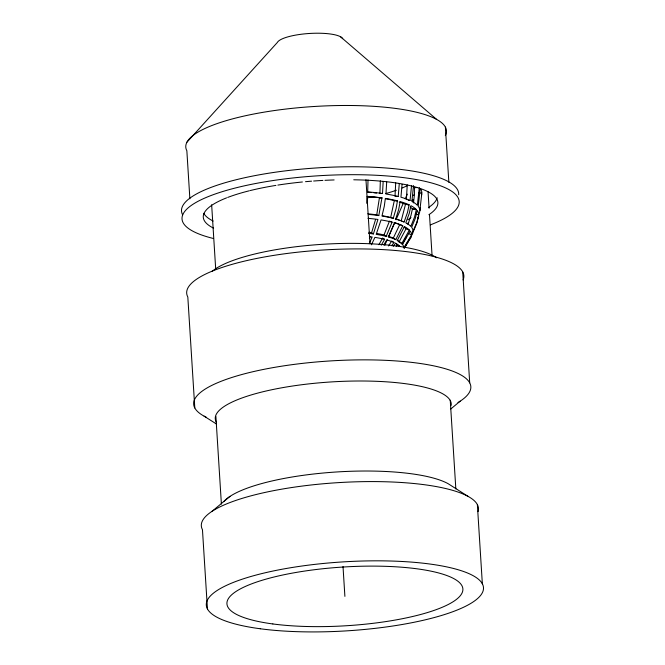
<?xml version="1.0" encoding="UTF-8"?>
<svg xmlns="http://www.w3.org/2000/svg" width="665" height="665" viewBox="0 0 665 665"><rect width="100%" height="100%" fill="white"/><g stroke="black" fill="none" stroke-linecap="round" stroke-linejoin="round"><path stroke-width="1" d="M368.019 179.924L367.695 191.927A99.002 24.622 -3.6 0 1 382.508 193.49L383.173 181.52M386.689 182.044L385.958 194.005A99.002 24.622 -3.6 0 1 398.219 196.474L399.291 183.573M402.076 184.321L400.937 197.206A99.002 24.622 -3.6 0 1 410.039 200.473L411.544 185.66M395.052 195.419L395.7 182.825M413.522 185.593L411.884 201.379A99.002 24.622 -3.6 0 1 417.354 205.269L419.316 187.613M366.764 203.324L367.329 196.366A97.689 24.297 -3.6 0 1 381.951 197.912L378.801 215.568A90.98 22.627 -3.6 0 0 368.634 214.421M406.398 199.259L407.246 184.878M413.53 202.9L414.445 194.222L414.403 187.721A97.123 24.156 -3.6 0 0 413.339 186.715M378.801 215.568L376.739 214.845L379.441 197.705L381.951 197.912L379.441 197.705A93.732 23.308 -3.6 0 0 367.188 196.441M393.239 218.32L390.679 217.488L394.32 200.539L397.454 200.855L396.091 208.677L393.239 218.32A90.98 22.627 -3.6 0 0 381.968 216.042L384.279 206.3L385.351 198.419A97.689 24.297 -3.6 0 1 397.454 200.855L394.303 200.606A93.732 23.308 -3.6 0 0 385.708 198.769M420.488 207.912L419.806 210.639A99.002 24.622 -3.6 0 0 418.243 206.316L420.222 188.444M375.542 219.55L371.61 232.642L373.389 233.947L377.936 219.458A89.243 22.194 -3.6 0 0 367.969 218.328M421.411 195.186L421.735 194.305M392.101 222.152L386.19 236.383A80.656 20.058 -3.6 0 0 376.191 234.363L381.045 219.916A89.243 22.194 -3.6 0 1 392.101 222.152L389.449 221.137L383.988 234.994A77.988 19.393 -3.6 0 0 376.831 233.473M401.153 221.038L405.509 204.321L409.116 204.803L407.462 212.526L404.096 221.985L402.134 221.354M407.953 224.388L411.02 215.31L412.433 208.868L416.332 209.533L414.511 217.147L410.82 226.399A90.98 22.627 -3.6 0 0 405.791 222.825L409.249 213.407L410.937 205.701A97.689 24.297 -3.6 0 1 416.332 209.533L412.425 208.935A93.732 23.308 -3.6 0 0 410.164 207.023M402.749 225.751L395.808 239.633A80.656 20.058 -3.6 0 0 388.402 236.973L394.553 222.808A89.243 22.194 -3.6 0 1 402.749 225.751L399.707 224.612A85.976 21.38 -3.6 0 0 393.938 222.418M401.776 243.548A80.656 20.058 -3.6 0 0 397.321 240.373L404.42 226.574A89.243 22.194 -3.6 0 1 409.349 230.082L401.776 243.548L399.058 241.927A77.988 19.393 -3.6 0 0 397.18 240.339M399.707 224.612L393.289 238.145A77.988 19.393 -3.6 0 0 388.061 236.158M369.383 238.535L370.181 236.64M411.56 234.911L403.771 247.912A80.656 20.058 -3.6 0 0 402.5 244.396L410.155 231.021A89.243 22.194 -3.6 0 1 411.56 234.911L409.033 233.806M411.851 233.897L416.88 222.318L418.759 214.828A97.689 24.297 -3.6 0 0 417.213 210.564L415.376 218.153L411.635 227.355A90.98 22.627 -3.6 0 1 413.073 231.329M369.324 243.498L372.176 236.973A78.445 19.509 -3.6 0 0 369.341 236.607M384.769 245.377L387.271 239.683M388.526 236.84L394.777 222.609M396.032 219.758L403.115 203.631M405.201 198.885L407.288 194.138M403.996 227.023A85.976 21.38 -3.6 0 1 406.057 228.777L399.058 241.927M371.444 244.803L374.902 237.38A78.445 19.509 -3.6 0 1 384.619 239.342L381.245 245.219M406.398 237.089L402.009 244.57M378.909 244.728L382.649 237.987M383.772 244.928L386.772 239.924A78.445 19.509 -3.6 0 1 393.979 242.509L391.727 245.759M404.586 247.363L407.82 242.135M404.204 247.987L411.46 235.925A89.243 22.194 -3.6 0 1 409.274 240.007L404.445 248.128M388.451 245.95L391.727 241.054L393.979 242.509M393.148 246.457L395.451 243.232A78.445 19.509 -3.6 0 1 399.781 246.316L397.354 244.745A76.068 18.919 -3.6 0 0 395.525 243.199M396.165 246.316L397.354 244.745M186.923 142.219L277.322 42.502A33.026 8.213 -3.6 0 1 310.073 33.433A33.026 8.213 -3.6 0 1 342.691 38.678M413.223 195.577L414.303 194.446M211.977 511.368L229.999 496.381M450.779 408.992L460.18 401.17M414.403 187.721L417.346 187.505M382.508 193.49L379.915 193.532L380.347 180.838M418.825 192.95L421.851 193.149L419.698 211.761A99.002 24.622 -3.6 0 1 418.892 213.997M394.977 196.399L398.219 196.474M408.169 200.348L410.039 200.473M415.75 214.213L418.759 214.828L415.758 214.163M406.057 228.777L409.349 230.082M393.289 238.145L395.808 239.633M383.988 234.994L386.19 236.383M468.077 496.398L448.027 483.63A118.212 29.401 -3.6 0 0 329.341 472.491A118.212 29.401 -3.6 0 0 223.972 501.402M204.089 416.14L216.291 423.913M383.306 238.436L384.619 239.342M340.48 36.733L436.647 119.417M420.255 188.494L420.912 189.5A102.136 25.403 -3.6 0 1 421.834 192.9M462.724 271.918L469.706 382.857M477.362 504.577L482.349 583.82M445.384 127.115L448.858 182.326M450.247 400.197L455.833 488.908M428.044 191.711L429.083 208.245M429.474 214.454L432.075 255.792M365.958 179.683L369.989 243.764M343.015 566.53L344.894 596.372M211.645 204.645L215.676 268.726M215.884 416.415L221.395 504.095M189.874 198.777L186.848 150.722A130.589 32.477 -3.6 0 1 316.399 106.358A130.589 32.477 -3.6 0 1 445.309 135.61M194.803 407.961L187.821 297.022A138.852 34.53 -3.6 0 1 323.581 249.974A138.852 34.53 -3.6 0 1 463.114 279.932M207.447 608.924L202.459 529.681A138.852 34.53 -3.6 0 1 336.207 482.765A138.852 34.53 -3.6 0 1 478.118 511.576M413.264 202.426L413.239 199.658A97.123 24.156 -3.6 0 1 412.017 200.739M417.853 218.145A97.689 24.297 -3.6 0 0 418.651 215.942L416.772 223.398L412.973 232.359A90.98 22.627 -3.6 0 1 411.577 235.468M404.096 221.985A90.98 22.627 -3.6 0 0 395.733 218.984L398.709 209.384L400.139 201.578A97.689 24.297 -3.6 0 1 409.116 204.803L405.492 204.388A93.732 23.308 -3.6 0 0 399.208 201.994M408.701 222.576A93.732 23.308 -3.6 0 1 407.113 223.656M410.987 217.555A94.912 23.608 -3.6 0 1 407.944 219.741M367.521 192.177A94.912 23.608 -3.6 0 1 371.145 192.501M373.846 192.784A94.912 23.608 -3.6 0 1 376.49 193.083M367.778 213.806A87.813 21.837 -3.6 0 1 376.739 214.845M382.624 215.776A87.813 21.837 -3.6 0 1 390.679 217.488M395.268 218.793A87.813 21.837 -3.6 0 1 399.349 220.256M368.801 232.276A77.988 19.393 -3.6 0 1 371.61 232.642M368.485 233.332A80.656 20.058 -3.6 0 1 373.389 233.947M211.861 271.578A118.212 29.401 -3.6 0 1 323.439 244.246A118.212 29.401 -3.6 0 1 436.622 257.771M407.703 185.41A101.678 25.287 -3.6 0 1 402.109 188.012M396.382 190.223A101.678 25.287 -3.6 0 1 385.6 193.615M373.622 196.582A101.678 25.287 -3.6 0 1 367.645 197.821M213.033 238.394A138.852 34.53 -3.6 0 1 225.169 190.78A138.852 34.53 -3.6 0 1 413.439 179.068A138.852 34.53 -3.6 0 1 430.371 224.878M353.747 179.791A117.53 29.227 -3.6 0 1 428.858 214.712M213.606 228.17A117.53 29.227 -3.6 0 1 211.262 205.668M212.293 204.961A117.53 29.227 -3.6 0 1 226.582 197.862M227.671 197.447A117.53 29.227 -3.6 0 1 249.367 190.772M250.264 190.547A117.53 29.227 -3.6 0 1 275.925 185.394M277.87 185.086A117.53 29.227 -3.6 0 1 302.4 181.986M305.518 181.686A117.53 29.227 -3.6 0 1 311.594 181.171M313.639 181.021A117.53 29.227 -3.6 0 1 322.891 180.423M324.952 180.323A117.53 29.227 -3.6 0 1 334.129 179.949M182.651 214.862A138.852 34.53 -3.6 0 1 312.359 168.228A138.852 34.53 -3.6 0 1 458.684 194.712M437.171 197.788A117.53 29.227 -3.6 0 1 428.41 207.58M213.157 221.038A117.53 29.227 -3.6 0 1 203.789 213.332M206.366 417.312A138.852 34.53 -3.6 0 1 332.417 360.804A138.852 34.53 -3.6 0 1 458.002 402.533M216.225 421.943A118.212 29.401 -3.6 0 1 327.729 382.167A118.212 29.401 -3.6 0 1 451.178 405.334M260.281 628.766A138.852 34.53 -3.6 0 0 482.266 592.864A138.852 34.53 -3.6 0 0 292.143 567.494A138.852 34.53 -3.6 0 0 260.281 628.766M272.858 623.953A118.212 29.401 -3.6 0 0 461.851 593.38A118.212 29.401 -3.6 0 0 299.982 571.792A118.212 29.401 -3.6 0 0 272.858 623.953"/></g></svg>
